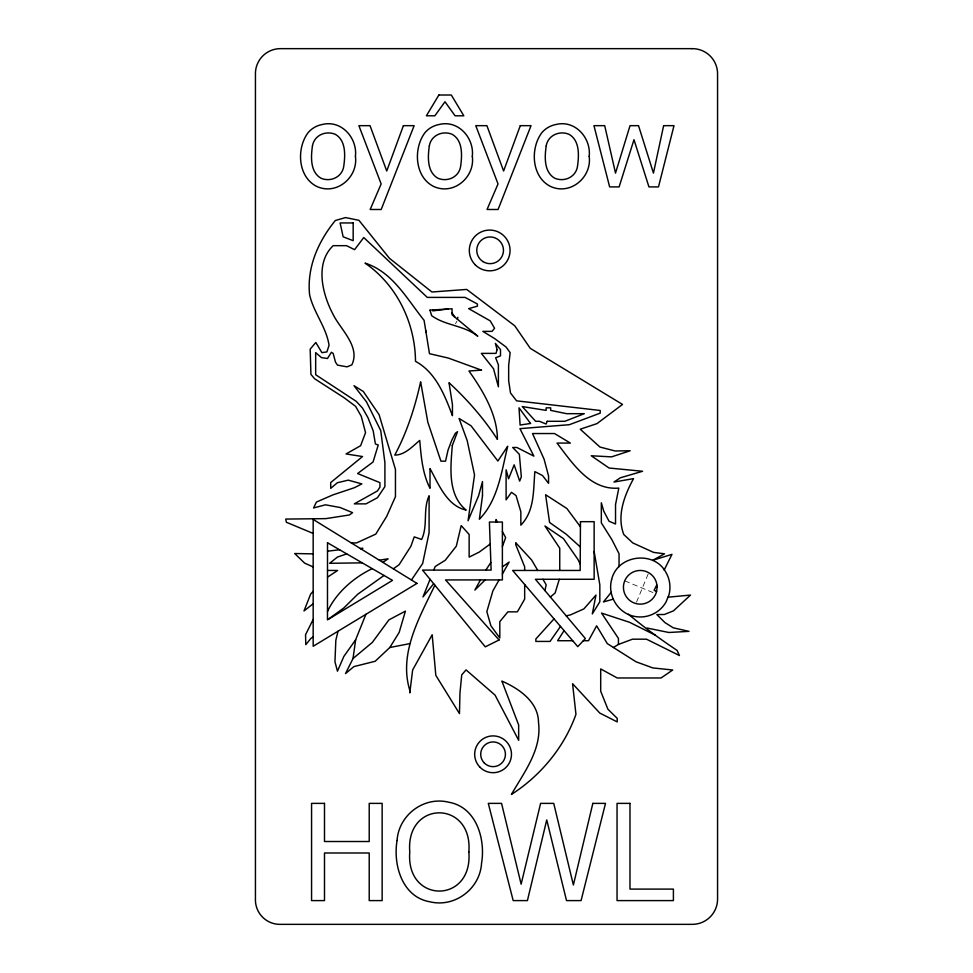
<?xml version="1.0" encoding="UTF-8"?>
<svg xmlns="http://www.w3.org/2000/svg" width="973" height="973" viewBox="0 0 973 973"><rect width="100%" height="100%" fill="white"/><g stroke="black" fill="none" stroke-linecap="round" stroke-linejoin="round"><path stroke-width="0.73" stroke-dasharray="4.87 3.65" d="M636.5 602.165L648.699 572.708M455.498 323.778L456.921 321.175M624.848 580.905L654.355 593.129"/><path stroke-width="1.46" d="M353.029 658.526L372.343 642.387L388.92 619.874L405.413 611.129L399.161 632.426L389.82 647.507L375.164 661.275L353.892 666.602L345.512 673.596L353.029 658.526L355.631 639.833L365.897 614.328M434.895 585.211C419.387 617.6 398.492 653.467 409.803 690.344L409.803 692.91L412.649 669.983L432.182 634.761L435.819 675.359L459.463 713.586L459.949 693.165L461.725 674.885L466.055 669.898L495.062 695.123L518.658 740.307L518.658 724.97L501.873 681.076C518.889 688.519 538.458 701.825 538.507 722.489C541.973 749.502 524.058 772.38 511.397 794.467C540.574 775.749 564.291 747.179 575.955 714.34L572.574 683.703L599.769 713.051L617.198 721.905L617.198 718.329L607.906 709.208L600.694 691.244L600.694 668.925L617.198 677.974L661.056 677.974L672.72 669.996L652.834 667.928L635.965 661.762L607.298 643.615L596.619 625.821L588.507 640.721L583.326 640.721M544.941 590.587L546.181 584.797L542.946 579.276M457.383 319.205L457.845 317.283M338.045 631.197L335.831 640.283L334.955 661.798L337.461 671.175L343.895 656.374L355.631 639.833M559.305 579.276L555.133 592.958L550.365 597.033M502.384 546.498L505.656 537.643L502.384 531.477M327.475 611.494C336.317 592.581 353.673 577.573 372.221 568.646M430.066 579.3L422.987 596.936L433.666 583.715M433.763 570.093L435.199 566.505L445.196 560.302L456.313 546.169L461.202 525.578L469.144 534.481L469.144 557.115L479.239 552.092L490.197 544.016M656.799 584.882L654.136 590.258L656.568 591.475M664.145 570.081L671.966 554.355L652.737 560.278L664.523 553.819L653.564 552.384L632.791 542.934L623.778 534.518C616.529 515.641 624.447 495.33 633.532 478.631L613.951 482.049L620.433 477.767L642.594 471.26L609.086 468.025L591.243 455.765L611.567 456.872L630.176 450.754L615.094 450.973L599.952 447.045L580.236 429.215L596.996 423.608L622.513 404.44L530.273 348.346L514.729 325.773L466.712 289.431L431.915 291.997L389.431 258.283L358.94 220.324L345.561 217.575L335.332 220.506C318.207 241.511 306.775 267.222 309.596 294.734C313.586 312.564 326.478 327.342 329.044 345.342L326.892 351.91L321.917 352.652L315.824 342.484L310.192 349.112L310.922 374.362L314.62 378.752L343.931 397.616L355.607 406.349L361.287 416.371L365.544 432.62L360.63 445.695L346.047 453.953L362.552 456.544L330.698 482.559L330.723 488.337L337.4 482.73L348.261 480.151L361.859 483.897L354.391 487.716L332.924 494.88L316.407 502.068L313.598 507.942L325.481 504.805L340.136 507.517L352.603 512.674L349.368 514.972L325.797 518.633L285.734 519.071L286.378 522.258L313.172 533.435M313.172 619.46L305.558 634.712L305.802 644.661L310.971 638.312L313.172 636.974M480.443 579.92L474.873 590.076L485.162 579.92M485.831 570.093L490.866 562.443M499.076 579.92L492.885 590.891L486.841 611.652L490.891 625.761L499.806 637.984L499.806 621.638L507.894 611.847L517.381 611.847L524.666 599.125L524.666 584.505M502.384 574.046L509.147 562.053L502.384 566.87M564.06 630.613L557.638 640.721L572.708 640.721M560.497 626.442L550.049 641.426L535.868 641.426L535.868 638.957L554.038 618.877M611.263 592.326L603.442 601.934L613.343 599.149M313.172 591.341L310.667 594.053L303.99 610.959L313.172 603.759M328.643 618.998L343.846 607.943L357.772 594.187L384.019 575.469M411.457 579.993L422.659 563.489L429.093 532.754L429.093 495.756C422.671 509.572 428.181 525.627 421.625 539.468L414.23 536.865L410.922 546.218L399.112 564.705L393.335 568.816M382.9 562.382L388.154 558.806L379.336 560.18M327.487 577.159L337.631 570.482L327.5 570.433M613.452 647.507L618.427 644.442L632.523 639.188L646.486 639.188L679.422 655.522L677.099 650.414C660.278 639.164 643.798 627.159 628.436 614.231M346.716 553.88L337.461 557.055L329.604 563.294L362.224 562.856M361.092 548.942L362.868 548.334L360.363 548.48M566.213 615.836L570.421 614.9L583.897 608.903L595.975 595.075L592.314 613.927L599.83 601.776L599.83 584.87L594.138 551.46M313.172 553.88L294.697 553.528L304.658 563.16L313.172 566.906M389.82 647.507L409.961 643.603M327.5 551.18L339.601 549.769M425.979 332.024L425.712 330.406M351.326 542.922L356.532 542.922L375.773 534.128L386.695 516.371L395.452 496.656L395.452 469.46L379.093 414.693L363.282 391.474L353.977 385.673L366.468 401.813L380.735 430.589L384.907 462.661L384.907 486.597L377.439 497.726L365.994 503.868L354.306 503.868L377.439 490.939L379.932 487.169L379.932 482.644L357.59 473.535L373.06 461.993L378.242 444.989L375.408 444.004L373.182 430.808L367.952 417.636L362.455 407.991L356.094 401.241L315.666 374.727L315.666 352.627L321.467 357.614L327.475 358.502L331.416 352.287L333.155 353.394L335.503 362.163L337.534 365.13L347.045 366.845L351.849 364.851C360.715 346.558 340.173 329.142 332.997 314.23C322.428 294.284 314.607 263.282 333.18 245.67L346.57 245.67L354.586 249.672L363.756 237.534L427.293 297.397L465.094 297.397L477.402 304.002L477.402 306.167L468.658 308.623L490.185 320.847L494.576 328.254L492.034 331.379L482.851 331.379L494.612 338.555L506.033 346.984L510.144 352.664L508.66 365.556L508.66 380.662L510.497 392.97L516.59 400.84L600.207 410.472L600.207 413.136L569.339 424.702L519.923 428.655L533.885 456.13L516.87 447.483L512.698 447.483L519.351 454.33L521.333 476.867L519.667 481.088L514.158 464.851L508.587 478.789L506.106 469.789L506.106 499.867L511.47 492.326L516.055 495.585L520.847 511.762L520.847 525.177C534.919 510.594 533.18 490.124 534.882 471.613L542.533 475.554L548.565 483.338L548.565 475.955L544.065 459.134L532.523 433.544L554.525 433.544L570.36 443.08L557.03 443.08C572.294 462.99 590.1 490.562 618.816 488.093L615.532 504.561L615.532 524.009L609.037 521.224L603.783 511.214L601.326 502.798L601.326 522.842L611.895 539.662L619.047 553.734L619.047 566.639M647.033 628.023L668.852 632.486L689.018 631.355L673.243 627.816L664.9 622.538L656.836 614.559L664.364 614.498L673.486 610.837L690.502 595.075L668.013 597.191M655.279 635.138L629.58 622.306L601.521 613.075L618.427 638.397L618.427 644.442M580.309 546.935L566.055 534.08L549.587 522.477L545.598 494.746L566.858 508.502L580.431 526.782M452.056 312.978L454.877 317.125M537.765 570.458L531.659 560.022L515.726 542.703L515.726 544.637L524.666 566.821L524.666 570.458M497.373 522.039L496.035 519.521L496.035 522.039M580.212 564.17L578.023 559.597L563.44 538.616L544.929 525.967L559.743 548.188L559.743 570.458M448.31 308.988L432.815 310.886L432.815 309.961M327.512 542.764L327.475 619.85L392.496 580.37L327.512 542.764M580.455 521.674L580.176 570.458L512.649 570.458L577.755 646.631L585.369 638.556L535.405 579.276L594.138 579.276L594.138 521.674L580.455 521.674M468.852 852.02C473.073 904.087 405.583 904.039 409.767 852.02C405.449 799.733 473.158 799.83 468.852 852.02M355.437 156.312C358.307 177.281 336.561 195.707 316.724 186.427C297.616 176.843 296.266 148.115 308.259 132.462A24.41 24.41 0 0 1 322.27 124.495C341.304 119.655 357.517 137.935 355.437 156.312M472.319 156.312C475.189 177.281 453.442 195.707 433.605 186.427C414.498 176.843 413.148 148.115 425.14 132.462A24.41 24.41 0 0 1 439.151 124.495C458.186 119.655 474.386 137.935 472.319 156.312M589.188 156.312C592.071 177.281 570.324 195.707 550.487 186.427C531.38 176.843 530.03 148.115 542.022 132.462A24.41 24.41 0 0 1 556.021 124.495C575.055 119.655 591.268 137.935 589.188 156.312M397.069 840.49C392.922 864.851 402.165 897.082 429.908 901.789C454.829 907.882 480.066 888.763 481.55 863.27C485.685 838.945 476.32 806.982 448.711 802.214C423.827 796.048 398.687 815.082 397.069 840.49M312.455 145.938C310.861 156.762 310.059 171.966 321.005 178.229C330.455 182.316 342.034 177.183 343.712 166.565C345.245 155.777 346.242 140.477 335.223 134.286C325.773 130.321 314.133 135.271 312.455 145.938M429.324 145.938C427.743 156.762 426.928 171.966 437.874 178.229C447.337 182.316 458.903 177.183 460.594 166.565C462.114 155.777 463.112 140.477 452.104 134.286C442.654 130.321 431.003 135.271 429.324 145.938M452.299 445.5C450.645 467.064 447.3 494.758 466.176 510.095C446.911 505.875 438.641 484.189 430.017 468.56L430.017 488.3C422.452 473.498 421.163 456.69 419.74 440.404C412.479 446.437 404.877 455.023 394.746 455.121C406.896 432.511 415.106 406.994 420.628 381.817L427.828 422.209L440.927 461.166L445.537 461.166L448.067 450.013L451.837 440.112L455.328 433.313L457.541 431.671L452.299 445.5M546.206 145.938C544.612 156.762 543.81 171.966 554.756 178.229C564.218 182.316 575.785 177.183 577.463 166.565C578.996 155.777 579.993 140.477 568.974 134.286C559.536 130.321 547.884 135.271 546.206 145.938M611.616 579.616C607.407 594.929 617.235 611.944 632.596 615.958A29.664 29.664 0 0 0 665.97 602.129L668.938 594.977A29.664 29.664 0 0 0 665.97 572.465C654.16 550 617.21 554.865 611.616 579.616M657.116 587.291L656.544 591.657A16.845 16.845 0 0 1 630.613 601.095A16.845 16.845 0 0 1 630.613 573.498A16.845 16.845 0 0 1 656.544 582.936L657.116 587.291M482.486 495.853L479.361 519.205C498.079 500.28 501.582 471.2 507.699 446.242L497.872 461.044L471.054 425.797L459.061 418.451L467.162 440.489L474.532 474.921L468.049 520.786L478.57 495.853L482.486 481.574L482.486 495.853M663.635 125.663L653.442 173.085L638.531 125.663L630.03 125.663L615.508 173.085L604.707 125.663L593.956 125.663L609.645 186.901L619.12 186.901L633.982 139.698L648.942 186.901L658.49 186.901L673.997 125.663L663.635 125.663M592.837 803.382L573.377 884.992L553.722 803.382L540.599 803.382L521.139 884.202L501.557 803.382L488.3 803.382L513.185 900.597L527.415 900.597L546.741 819.898L566.517 900.597L581.076 900.597L605.498 803.382L592.837 803.382M497.106 349.648L496.011 353.381L481.38 353.381L493.542 368.767L498.395 386.816L498.395 364.802L495.646 357.772L500.499 355.875L500.499 349.599L495.354 343.372L497.106 349.648M403.406 125.663L386.743 171.005L370.02 125.663L358.891 125.663L381.148 183.933L370.178 209.487L381.197 209.487L414.145 125.663L403.406 125.663M520.287 125.663L503.613 171.005L486.901 125.663L475.773 125.663L498.03 183.933L487.059 209.487L498.079 209.487L531.027 125.663L520.287 125.663M547.227 421.297L546.084 424.033L539.456 421.297L535.636 421.297L522.27 406.568L546.157 410.387L546.157 407.833L550.682 407.833L550.682 410.387L566.59 413.683L584.299 413.683L564.827 421.297L547.227 421.297M438.872 95.013L426.381 115.799L434.87 115.799L444.965 101.764L455.096 115.799L463.817 115.799L451.314 95.013L438.872 95.013M416.967 583.399L313.172 646.267L313.172 519.436L416.967 583.399M499.076 639.979L485.272 646.838L422.537 570.093L491.134 570.093L489.407 522.039L502.384 522.039L502.384 579.92L445.537 579.92L499.076 639.979M429.993 310.144L431.623 315.629C445.257 325.7 464.17 325.31 477.792 336.208L452.056 314.778L452.056 308.757L429.993 310.144M530.516 423.474L520.105 425.031L519.023 407.833L530.516 423.474M481.489 370.141L468.937 370.993C482.888 390.538 497.385 414.753 497.41 439.382C483.946 418.536 467.283 399.575 449.003 382.693L452.445 404.622L452.445 415.69C444.783 395.293 435.685 372.173 415.495 361.336C415.228 323.048 396.85 284.87 365.021 263.111C392.618 271.868 407.018 299.1 424.082 320.324L429.482 353.686L448.371 358.076L481.489 370.141M691.925 48.65L281.075 48.65A25.03 25.03 0 0 0 255.437 74.301L255.437 898.699A24.556 24.556 0 0 0 281.075 924.35L691.925 924.35A25.274 25.274 0 0 0 717.563 898.699L717.563 74.301A25.189 25.189 0 0 0 691.925 48.65M353.175 222.951L340.112 222.951L343.141 236.804L353.175 240.684L353.175 222.951M324.496 803.382L311.567 803.382L311.567 900.597L324.496 900.597L324.496 852.993L369.217 852.993L369.217 900.597L382.146 900.597L382.146 803.382L369.217 803.382L369.217 841.511L324.496 841.511L324.496 803.382M629.981 803.382L617.052 803.382L617.052 900.597L673.401 900.597L673.401 889.103L629.981 889.103L629.981 803.382M484.335 763.039A12.357 12.357 0 0 0 505.011 757.493A12.357 12.357 0 0 0 489.881 742.35A12.357 12.357 0 0 0 484.335 763.039M482.961 261.591A13.367 13.367 0 0 0 503.467 250.864A13.367 13.367 0 0 0 483.922 238.47A13.367 13.367 0 0 0 482.961 261.591M480.066 767.308A18.402 18.402 0 0 0 510.849 759.062A18.402 18.402 0 0 0 488.312 736.525A18.402 18.402 0 0 0 480.066 767.308M475.274 264.851A20.372 20.372 0 0 0 509.366 255.717A20.372 20.372 0 0 0 484.408 230.771A20.372 20.372 0 0 0 475.274 264.851"/></g></svg>
